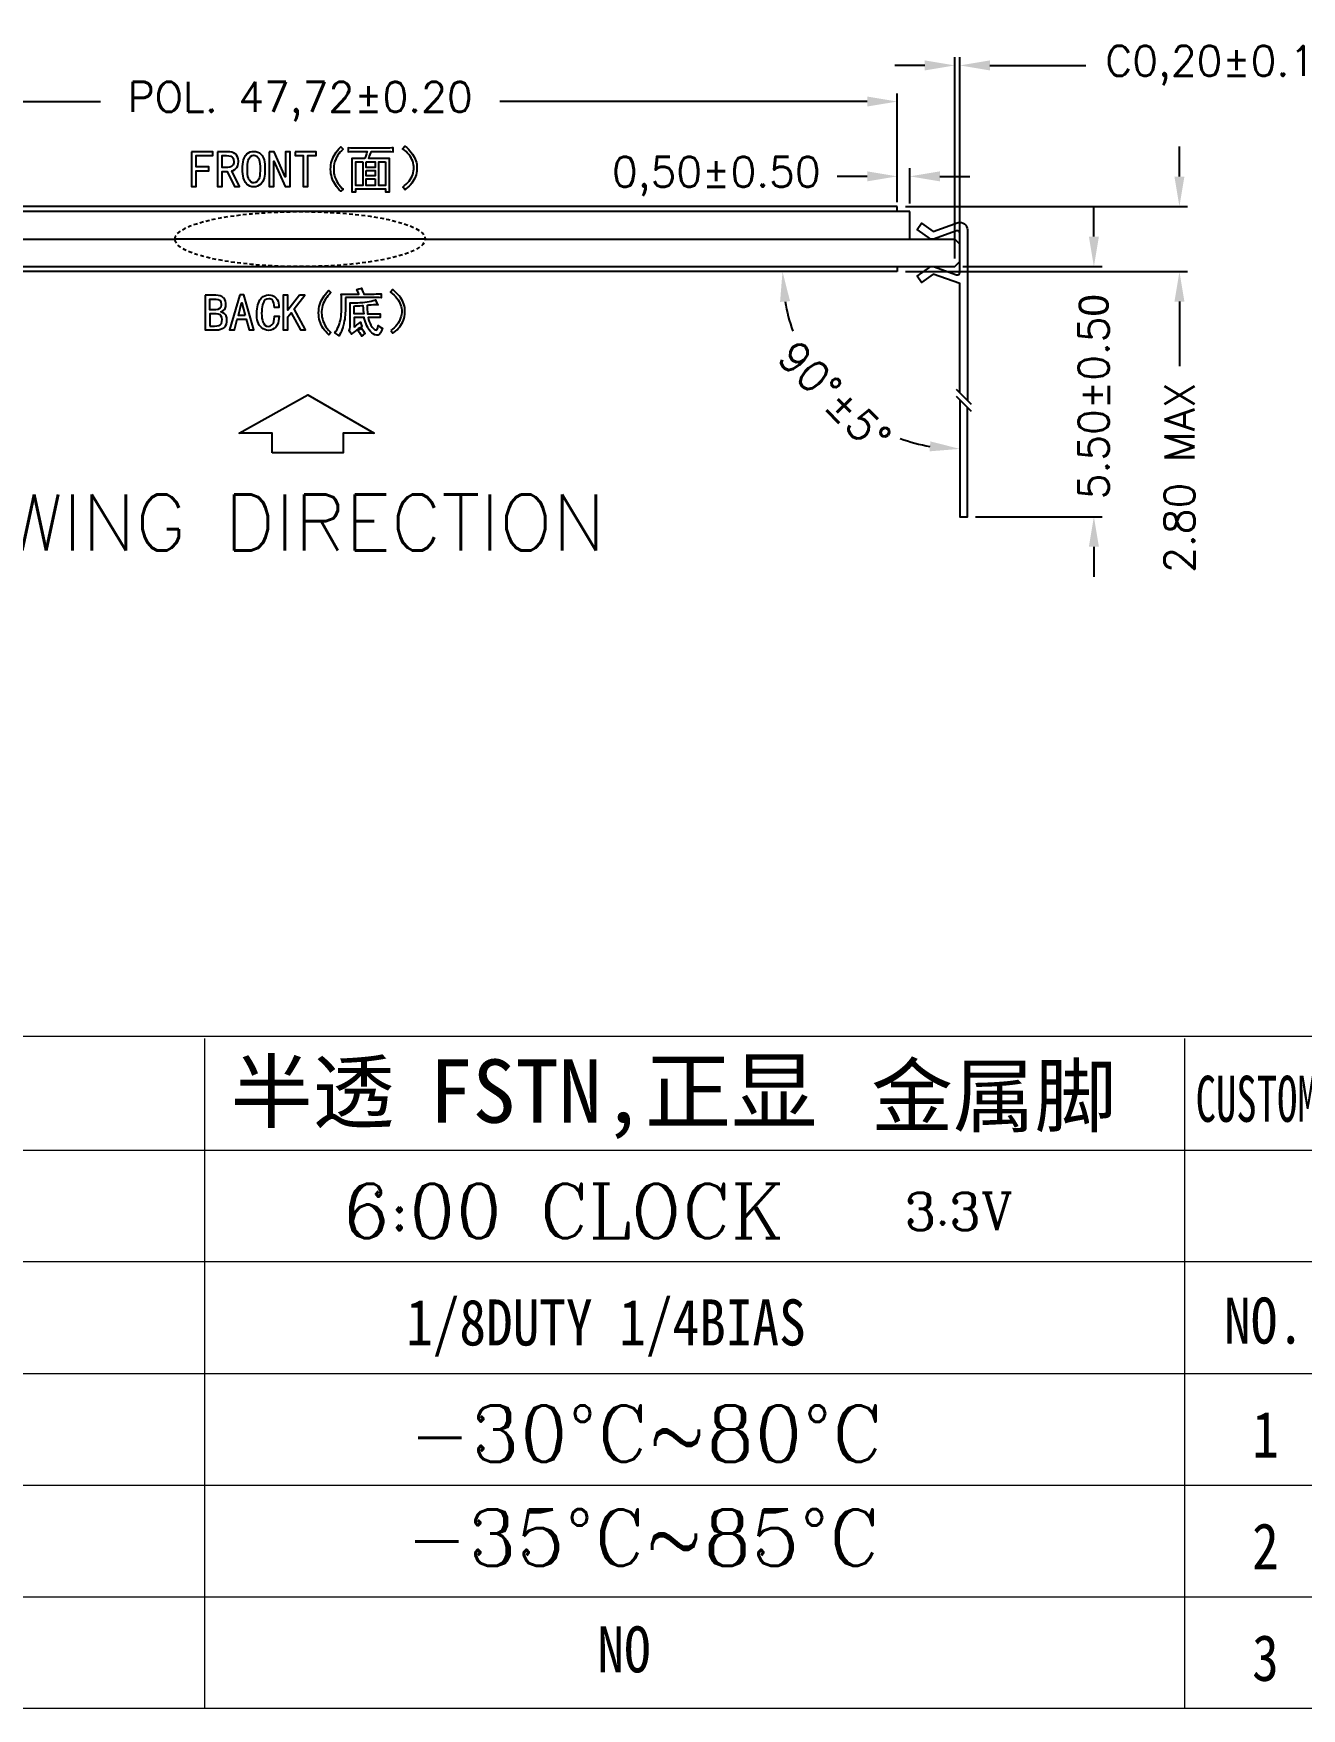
# Model space of a CAD drawing. Header units: millimetres. Extents: x 496 to 1208, y 1378 to 1539.
# Drawn here: x 546.2 to 596.9, y 1379.5 to 1446.5 of the extents above; entities that cross this region are included whole.
import ezdxf

# ---------------------------------------------------------------- set-up
doc = ezdxf.new("R2010")
doc.units = ezdxf.units.MM
doc.header["$LTSCALE"] = 3
doc.linetypes.add('HIDDEN', pattern=[0.375, 0.25, -0.125])
for name, color, linetype in [('1', 7, 'Continuous'), ('DIM', 4, 'Continuous'), ('SPEC', 2, 'Continuous'), ('TITLE', 7, 'Continuous')]:
    doc.layers.add(name, color=color, linetype=linetype)
doc.styles.add('ROMANC', font='ROMANC.SHX')
doc.styles.add('romans', font='romans.shx')
doc.styles.add('style1', font='simhei.ttf')
doc.styles.add('样式 3', font='romanc.shx')
doc.dimstyles.new('LCDDIM', dxfattribs={"dimtxt": 1.3, "dimasz": 1.04, "dimexe": 0.325, "dimexo": 0.325, "dimgap": 0.26, "dimtad": 0, "dimzin": 0, "dimtxsty": 'Standard', "dimcen": 2.5, "dimadec": 0, "dimazin": 0, "dimtfac": 1, "dimtofl": 0, "dimtmove": 0, "dimatfit": 0, "dimfxl": 1, "dimarcsym": 0})

# ---------------------------------------------------------------- blocks, each defined once
blk = doc.blocks.new('*D154')
at = {"layer": 'Defpoints', "color": 0}
for p in [(583.042, 1437.179), (583.542, 1427.179), (588.597, 1427.179)]:
    blk.add_point(p, dxfattribs=at)
at = {"layer": 'DIM', "color": 0, "lineweight": -2}
for p, q in [((588.597, 1438.379), (588.597, 1439.579)), ((583.367, 1437.179), (588.922, 1437.179)), ((583.867, 1427.179), (588.922, 1427.179)), ((588.597, 1425.979), (588.597, 1424.779))]:
    blk.add_line(p, q, dxfattribs=at)
at = {"layer": 'DIM', "color": 0}
for points in [[(588.397, 1438.379), (588.797, 1438.379), (588.597, 1437.179)], [(588.397, 1425.979), (588.797, 1425.979), (588.597, 1427.179)]]:
    blk.add_solid(points, dxfattribs=at)
at = {"layer": 'DIM', "color": 0, "insert": (588.597, 1431.979), "char_height": 1.2, "attachment_point": 5, "rotation": 90, "style": 'romans'}
blk.add_mtext('{\\Fromans.shx|c1;5.50%%p0.5\\f??|b0|i0|c0|p54;0}', dxfattribs=at)
blk = doc.blocks.new('*D156')
at = {"layer": 'Defpoints', "color": 0}
for p in [(580.742, 1439.579), (592.015, 1439.579), (580.742, 1436.979)]:
    blk.add_point(p, dxfattribs=at)
at = {"layer": 'DIM', "color": 0, "lineweight": -2}
for p, q in [((592.015, 1440.779), (592.015, 1441.979)), ((581.067, 1439.579), (592.34, 1439.579)), ((581.067, 1436.979), (592.34, 1436.979)), ((592.015, 1435.779), (592.015, 1433.205))]:
    blk.add_line(p, q, dxfattribs=at)
at = {"layer": 'DIM', "color": 0}
for points in [[(591.815, 1440.779), (592.215, 1440.779), (592.015, 1439.579)], [(591.815, 1435.779), (592.215, 1435.779), (592.015, 1436.979)]]:
    blk.add_solid(points, dxfattribs=at)
at = {"layer": 'DIM', "color": 0, "insert": (592.015, 1428.745), "char_height": 1.2, "attachment_point": 5, "rotation": 90, "style": 'romans'}
blk.add_mtext('2.80 MAX', dxfattribs=at)
blk = doc.blocks.new('*D157')
at = {"layer": 'Defpoints', "color": 0}
for p in [(583.242, 1445.22), (583.042, 1437.179), (583.242, 1437.379)]:
    blk.add_point(p, dxfattribs=at)
at = {"layer": 'DIM', "color": 0, "lineweight": -2}
for p, q in [((583.042, 1437.504), (583.042, 1445.545)), ((583.242, 1437.704), (583.242, 1445.545)), ((581.842, 1445.22), (580.642, 1445.22)), ((584.442, 1445.22), (588.272, 1445.22))]:
    blk.add_line(p, q, dxfattribs=at)
at = {"layer": 'DIM', "color": 0}
for points in [[(581.842, 1445.42), (581.842, 1445.02), (583.042, 1445.22)], [(584.442, 1445.42), (584.442, 1445.02), (583.242, 1445.22)]]:
    blk.add_solid(points, dxfattribs=at)
at = {"layer": 'DIM', "color": 0, "insert": (596.432, 1445.22), "char_height": 1.2, "attachment_point": 5, "style": 'romans'}
blk.add_mtext('{\\Ftxt.shx|c1;C0,20%%P0.10*45%%D*2}', dxfattribs=at)
blk = doc.blocks.new('*D160')
at = {"layer": 'Defpoints', "color": 0}
for p in [(533.022, 1436.979), (580.742, 1436.979), (583.242, 1436.502), (577.105, 1433.436), (583.242, 1432.132)]:
    blk.add_point(p, dxfattribs=at)
at = {"layer": 'DIM', "color": 0, "lineweight": -2}
blk.add_line((583.242, 1431.807), (583.242, 1429.567), dxfattribs=at)
for start, end in [(189.71365, 199.67416), (250.32584, 260.28635)]:
    blk.add_arc((583.242, 1436.979), 7.087, start, end, dxfattribs=at)
at = {"layer": 'DIM', "color": 0}
for points in [[(576.058, 1435.766), (576.456, 1435.8), (576.156, 1436.979)], [(582.064, 1430.193), (582.03, 1429.795), (583.242, 1429.892)]]:
    blk.add_solid(points, dxfattribs=at)
at = {"layer": 'DIM', "color": 0, "insert": (578.231, 1431.968), "char_height": 1.2, "attachment_point": 5, "rotation": 315, "style": 'romans'}
blk.add_mtext('{\\Fromans.shx|c1;90°%%p5%%d}', dxfattribs=at)
blk = doc.blocks.new('*D161')
at = {"layer": 'Defpoints', "color": 0}
for p in [(533.022, 1436.979), (580.742, 1436.979), (530.522, 1431.849), (533.96, 1431.024), (530.522, 1427.179)]:
    blk.add_point(p, dxfattribs=at)
at = {"layer": 'DIM', "color": 0, "lineweight": -2}
for start, end in [(341.16016, 349.98776), (280.01224, 288.83984)]:
    blk.add_arc((530.522, 1436.979), 6.876, start, end, dxfattribs=at)
at = {"layer": 'DIM', "color": 0}
for points in [[(537.094, 1435.801), (537.493, 1435.766), (537.398, 1436.979)], [(531.735, 1430.009), (531.7, 1430.407), (530.522, 1430.103)]]:
    blk.add_solid(points, dxfattribs=at)
at = {"layer": 'DIM', "color": 0, "insert": (535.384, 1432.117), "char_height": 1.2, "attachment_point": 5, "rotation": 45, "style": 'romans'}
blk.add_mtext('{\\Fromans.shx|c1;90°%%p5%%d}', dxfattribs=at)
blk = doc.blocks.new('*D162')
at = {"layer": 'Defpoints', "color": 0}
for p in [(580.742, 1443.777), (533.022, 1439.436), (580.742, 1439.436)]:
    blk.add_point(p, dxfattribs=at)
at = {"layer": 'DIM', "color": 0, "lineweight": -2}
for p, q in [((533.022, 1439.761), (533.022, 1444.102)), ((534.222, 1443.777), (548.908, 1443.777)), ((579.542, 1443.777), (564.857, 1443.777)), ((580.742, 1439.761), (580.742, 1444.102))]:
    blk.add_line(p, q, dxfattribs=at)
at = {"layer": 'DIM', "color": 0}
for points in [[(534.222, 1443.977), (534.222, 1443.577), (533.022, 1443.777)], [(579.542, 1443.977), (579.542, 1443.577), (580.742, 1443.777)]]:
    blk.add_solid(points, dxfattribs=at)
at = {"layer": 'DIM', "color": 0, "insert": (556.882, 1443.777), "char_height": 1.2, "attachment_point": 5, "style": 'romans'}
blk.add_mtext('POL. 47,72%%P0.20', dxfattribs=at)
blk = doc.blocks.new('*D163')
at = {"layer": 'Defpoints', "color": 0}
for p in [(580.742, 1440.786), (580.742, 1439.579), (581.242, 1439.379)]:
    blk.add_point(p, dxfattribs=at)
at = {"layer": 'DIM', "color": 0, "lineweight": -2}
for p, q in [((580.742, 1439.904), (580.742, 1441.111)), ((581.242, 1439.704), (581.242, 1441.111)), ((579.542, 1440.786), (578.342, 1440.786)), ((582.442, 1440.786), (583.642, 1440.786))]:
    blk.add_line(p, q, dxfattribs=at)
at = {"layer": 'DIM', "color": 0}
for points in [[(579.542, 1440.986), (579.542, 1440.586), (580.742, 1440.786)], [(582.442, 1440.986), (582.442, 1440.586), (581.242, 1440.786)]]:
    blk.add_solid(points, dxfattribs=at)
at = {"layer": 'DIM', "color": 0, "insert": (573.511, 1440.786), "char_height": 1.2, "attachment_point": 5, "style": 'romans'}
blk.add_mtext('0,50%%p0.50', dxfattribs=at)

msp = doc.modelspace()

# ---------------------------------------------------------------- linework, layer by layer
for p, q in [((580.742, 1439.579), (533.022, 1439.579)), ((580.742, 1439.379), (580.742, 1439.579)), ((581.242, 1439.379), (532.522, 1439.379)), ((581.242, 1438.279), (581.242, 1439.379)), ((530.722, 1438.279), (551.882, 1438.279)), ((561.882, 1438.279), (551.882, 1438.279)), ((561.882, 1438.279), (583.042, 1438.279)), ((583.242, 1438.079), (583.042, 1438.279)), ((583.242, 1437.379), (583.242, 1438.079)), ((530.722, 1437.179), (583.042, 1437.179)), ((580.742, 1436.979), (533.022, 1436.979)), ((580.742, 1437.179), (580.742, 1436.979)), ((583.042, 1437.179), (583.242, 1437.379)), ((583.092, 1432.282), (583.692, 1431.682)), ((583.092, 1431.999), (583.692, 1431.399))]:
    msp.add_line(p, q)
for points in [[(552.546, 1441.769), (552.546, 1440.384), (552.732, 1440.384), (552.732, 1441.008), (553.235, 1441.008), (553.235, 1441.162), (552.732, 1441.162), (552.732, 1441.616), (553.396, 1441.616), (553.396, 1441.769)], [(553.575, 1441.769), (553.575, 1440.384), (553.761, 1440.384), (553.761, 1440.984), (553.971, 1440.984), (554.263, 1440.384), (554.457, 1440.384), (554.149, 1441.008), (554.205, 1441.026), (554.274, 1441.065), (554.335, 1441.121), (554.353, 1441.142), (554.388, 1441.206), (554.41, 1441.283), (554.417, 1441.373), (554.416, 1441.403), (554.405, 1441.491), (554.381, 1441.566), (554.345, 1441.629), (554.295, 1441.681), (554.287, 1441.686), (554.223, 1441.723), (554.15, 1441.749), (554.069, 1441.765), (553.979, 1441.769)], [(554.166, 1441.551), (554.187, 1441.526), (554.22, 1441.458), (554.23, 1441.373), (554.227, 1441.321), (554.203, 1441.245), (554.157, 1441.194), (554.14, 1441.181), (554.069, 1441.148), (553.987, 1441.138), (553.761, 1441.138), (553.761, 1441.616), (553.939, 1441.616), (554.032, 1441.609), (554.108, 1441.587)], [(555.42, 1441.512), (555.441, 1441.443), (555.457, 1441.365), (555.469, 1441.278), (555.475, 1441.181), (555.477, 1441.081), (555.475, 1440.976), (555.468, 1440.88), (555.457, 1440.793), (555.44, 1440.715), (555.419, 1440.646), (555.394, 1440.586), (555.364, 1440.538), (555.311, 1440.475), (555.251, 1440.428), (555.183, 1440.394), (555.109, 1440.373), (555.032, 1440.368), (554.95, 1440.374), (554.876, 1440.396), (554.809, 1440.43), (554.749, 1440.479), (554.7, 1440.538), (554.668, 1440.589), (554.641, 1440.648), (554.618, 1440.717), (554.601, 1440.794), (554.589, 1440.881), (554.582, 1440.976), (554.578, 1441.081), (554.582, 1441.185), (554.589, 1441.28), (554.601, 1441.367), (554.618, 1441.445), (554.641, 1441.513), (554.668, 1441.573), (554.7, 1441.624), (554.754, 1441.684), (554.815, 1441.73), (554.884, 1441.762), (554.961, 1441.781), (555.032, 1441.786), (555.115, 1441.779), (555.19, 1441.758), (555.258, 1441.724), (555.318, 1441.676), (555.364, 1441.624), (555.394, 1441.572)], [(555.211, 1441.526), (555.226, 1441.5), (555.246, 1441.446), (555.263, 1441.376), (555.274, 1441.293), (555.281, 1441.194), (555.284, 1441.081), (555.282, 1441.007), (555.277, 1440.903), (555.267, 1440.813), (555.253, 1440.739), (555.234, 1440.68), (555.211, 1440.635), (555.166, 1440.579), (555.103, 1440.536), (555.032, 1440.521), (554.974, 1440.531), (554.91, 1440.569), (554.854, 1440.635), (554.836, 1440.664), (554.813, 1440.718), (554.795, 1440.787), (554.783, 1440.87), (554.775, 1440.969), (554.773, 1441.081), (554.774, 1441.159), (554.78, 1441.262), (554.791, 1441.35), (554.807, 1441.424), (554.828, 1441.482), (554.854, 1441.526), (554.896, 1441.576), (554.96, 1441.618), (555.032, 1441.632), (555.086, 1441.625), (555.153, 1441.59)], [(555.64, 1441.769), (555.64, 1440.384), (555.826, 1440.384), (555.826, 1441.389), (555.834, 1441.389), (556.279, 1440.384), (556.482, 1440.384), (556.482, 1441.769), (556.296, 1441.769), (556.296, 1440.764), (556.287, 1440.764), (555.842, 1441.769)], [(556.684, 1441.769), (556.684, 1441.616), (557.008, 1441.616), (557.008, 1440.384), (557.194, 1440.384), (557.194, 1441.616), (557.518, 1441.616), (557.518, 1441.769)], [(558.342, 1441.552), (558.32, 1441.511), (558.289, 1441.439), (558.262, 1441.364), (558.243, 1441.287), (558.231, 1441.205), (558.224, 1441.121), (558.223, 1441.073), (558.226, 1440.986), (558.235, 1440.903), (558.252, 1440.823), (558.275, 1440.748), (558.304, 1440.676), (558.32, 1440.643), (558.354, 1440.575), (558.395, 1440.509), (558.442, 1440.443), (558.495, 1440.38), (558.554, 1440.318), (558.596, 1440.278), (558.506, 1440.189), (558.444, 1440.252), (558.387, 1440.316), (558.335, 1440.381), (558.289, 1440.446), (558.249, 1440.513), (558.213, 1440.58), (558.206, 1440.594), (558.175, 1440.665), (558.148, 1440.739), (558.129, 1440.817), (558.114, 1440.897), (558.105, 1440.98), (558.101, 1441.066), (558.101, 1441.073), (558.104, 1441.159), (558.113, 1441.242), (558.127, 1441.323), (558.147, 1441.401), (558.173, 1441.474), (558.204, 1441.545), (558.206, 1441.551), (558.24, 1441.617), (558.279, 1441.684), (558.323, 1441.75), (558.373, 1441.816), (558.428, 1441.881), (558.488, 1441.946), (558.506, 1441.964), (558.596, 1441.875), (558.532, 1441.811), (558.475, 1441.747), (558.425, 1441.683), (558.38, 1441.617)], [(559.47, 1441.502), (558.944, 1441.502), (558.946, 1441.45), (558.949, 1441.368), (558.951, 1441.286), (558.952, 1441.203), (558.952, 1440.481), (558.951, 1440.403), (558.95, 1440.312), (558.947, 1440.236), (558.944, 1440.173), (559.105, 1440.173), (559.105, 1440.286), (560.296, 1440.286), (560.296, 1440.173), (560.458, 1440.173), (560.455, 1440.236), (560.452, 1440.315), (560.451, 1440.4), (560.45, 1440.489), (560.45, 1441.186), (560.45, 1441.257), (560.451, 1441.341), (560.454, 1441.422), (560.458, 1441.502), (559.624, 1441.502), (559.647, 1441.566), (559.681, 1441.656), (559.708, 1441.727), (559.729, 1441.778), (560.377, 1441.778), (560.43, 1441.777), (560.512, 1441.775), (560.595, 1441.769), (560.595, 1441.924), (560.546, 1441.921), (560.464, 1441.917), (560.377, 1441.916), (559.049, 1441.916), (558.973, 1441.917), (558.892, 1441.919), (558.806, 1441.924), (558.806, 1441.769), (558.885, 1441.774), (558.967, 1441.777), (559.049, 1441.778), (559.559, 1441.778), (559.552, 1441.749), (559.534, 1441.682), (559.506, 1441.6)], [(561.453, 1441.543), (561.485, 1441.476), (561.51, 1441.408), (561.529, 1441.34), (561.543, 1441.271), (561.55, 1441.201), (561.551, 1441.154), (561.551, 1441.075), (561.544, 1440.997), (561.533, 1440.922), (561.516, 1440.848), (561.493, 1440.777), (561.464, 1440.708), (561.43, 1440.641), (561.391, 1440.576), (561.346, 1440.513), (561.295, 1440.452), (561.239, 1440.392), (561.177, 1440.336), (561.109, 1440.281), (561.073, 1440.254), (560.984, 1440.359), (561.057, 1440.416), (561.123, 1440.475), (561.182, 1440.535), (561.235, 1440.597), (561.281, 1440.661), (561.32, 1440.726), (561.354, 1440.793), (561.381, 1440.862), (561.4, 1440.933), (561.414, 1441.006), (561.421, 1441.08), (561.422, 1441.105), (561.421, 1441.179), (561.414, 1441.251), (561.4, 1441.322), (561.379, 1441.392), (561.351, 1441.459), (561.317, 1441.526), (561.277, 1441.591), (561.229, 1441.655), (561.175, 1441.716), (561.115, 1441.777), (561.047, 1441.836), (560.976, 1441.891), (561.066, 1441.997), (561.139, 1441.934), (561.206, 1441.87), (561.268, 1441.806), (561.324, 1441.741), (561.373, 1441.676), (561.416, 1441.61)], [(559.381, 1441.373), (559.381, 1440.416), (559.105, 1440.416), (559.105, 1441.373)], [(559.518, 1441.373), (559.883, 1441.373), (559.883, 1441.146), (559.518, 1441.146)], [(559.518, 1441.024), (559.883, 1441.024), (559.883, 1440.806), (559.518, 1440.806)], [(560.296, 1441.373), (560.296, 1440.416), (560.021, 1440.416), (560.021, 1441.373)], [(559.883, 1440.684), (559.883, 1440.416), (559.518, 1440.416), (559.518, 1440.684)], [(557.86, 1435.815), (557.839, 1435.774), (557.807, 1435.702), (557.781, 1435.628), (557.762, 1435.55), (557.749, 1435.469), (557.742, 1435.385), (557.741, 1435.336), (557.745, 1435.249), (557.754, 1435.166), (557.771, 1435.087), (557.794, 1435.011), (557.823, 1434.939), (557.839, 1434.906), (557.874, 1434.838), (557.914, 1434.772), (557.961, 1434.707), (558.014, 1434.643), (558.073, 1434.581), (558.114, 1434.542), (558.025, 1434.453), (557.962, 1434.516), (557.905, 1434.579), (557.854, 1434.644), (557.808, 1434.71), (557.768, 1434.776), (557.732, 1434.844), (557.726, 1434.858), (557.693, 1434.929), (557.667, 1435.003), (557.647, 1435.079), (557.632, 1435.16), (557.624, 1435.243), (557.62, 1435.33), (557.62, 1435.336), (557.623, 1435.423), (557.631, 1435.506), (557.646, 1435.587), (557.665, 1435.664), (557.692, 1435.738), (557.722, 1435.809), (557.726, 1435.815), (557.759, 1435.881), (557.798, 1435.948), (557.842, 1436.013), (557.892, 1436.079), (557.946, 1436.145), (558.007, 1436.209), (558.025, 1436.228), (558.114, 1436.138), (558.051, 1436.075), (557.994, 1436.011), (557.943, 1435.946), (557.898, 1435.881)], [(558.697, 1435.944), (558.697, 1435.831), (558.696, 1435.726), (558.695, 1435.629), (558.694, 1435.542), (558.692, 1435.461), (558.69, 1435.389), (558.686, 1435.325), (558.683, 1435.269), (558.681, 1435.239), (558.673, 1435.157), (558.662, 1435.076), (558.648, 1434.996), (558.631, 1434.915), (558.611, 1434.836), (558.608, 1434.825), (558.585, 1434.749), (558.559, 1434.673), (558.529, 1434.597), (558.495, 1434.522), (558.457, 1434.447), (558.438, 1434.412), (558.385, 1434.457), (558.315, 1434.506), (558.268, 1434.533), (558.314, 1434.6), (558.356, 1434.669), (558.393, 1434.741), (558.425, 1434.817), (558.453, 1434.895), (558.454, 1434.898), (558.473, 1434.962), (558.489, 1435.032), (558.504, 1435.108), (558.516, 1435.19), (558.526, 1435.279), (558.533, 1435.374), (558.535, 1435.417), (558.537, 1435.496), (558.538, 1435.575), (558.538, 1435.656), (558.537, 1435.737), (558.536, 1435.819), (558.534, 1435.903), (558.531, 1435.987), (558.527, 1436.073), (558.527, 1436.081), (559.232, 1436.081), (559.198, 1436.154), (559.162, 1436.229), (559.142, 1436.268), (559.224, 1436.289), (559.302, 1436.309), (559.329, 1436.316), (559.361, 1436.24), (559.394, 1436.165), (559.429, 1436.092), (559.434, 1436.081), (559.75, 1436.081), (559.836, 1436.082), (559.919, 1436.084), (560.001, 1436.085), (560.08, 1436.089), (560.114, 1436.09), (560.114, 1435.936), (560.037, 1435.939), (559.957, 1435.941), (559.873, 1435.943), (559.789, 1435.944), (559.75, 1435.944)], [(560.503, 1434.623), (560.592, 1434.518), (560.628, 1434.544), (560.696, 1434.599), (560.757, 1434.656), (560.814, 1434.715), (560.865, 1434.776), (560.91, 1434.839), (560.95, 1434.905), (560.984, 1434.971), (561.012, 1435.041), (561.034, 1435.112), (561.052, 1435.185), (561.064, 1435.261), (561.069, 1435.337), (561.07, 1435.417), (561.069, 1435.464), (561.061, 1435.534), (561.048, 1435.603), (561.029, 1435.671), (561.004, 1435.739), (560.973, 1435.807), (560.935, 1435.873), (560.892, 1435.939), (560.842, 1436.005), (560.787, 1436.07), (560.725, 1436.134), (560.658, 1436.197), (560.584, 1436.26), (560.495, 1436.155), (560.566, 1436.1), (560.633, 1436.04), (560.694, 1435.98), (560.748, 1435.918), (560.795, 1435.854), (560.836, 1435.789), (560.87, 1435.723), (560.898, 1435.655), (560.918, 1435.586), (560.932, 1435.515), (560.94, 1435.443), (560.94, 1435.368), (560.94, 1435.343), (560.932, 1435.269), (560.919, 1435.197), (560.899, 1435.125), (560.872, 1435.057), (560.839, 1434.989), (560.799, 1434.924), (560.754, 1434.86), (560.701, 1434.799), (560.641, 1434.738), (560.575, 1434.68)], [(553.094, 1436.033), (553.094, 1434.647), (553.498, 1434.647), (553.528, 1434.647), (553.615, 1434.655), (553.695, 1434.673), (553.766, 1434.7), (553.83, 1434.736), (553.862, 1434.762), (553.905, 1434.816), (553.936, 1434.884), (553.954, 1434.965), (553.96, 1435.06), (553.953, 1435.133), (553.929, 1435.208), (553.887, 1435.271), (553.852, 1435.299), (553.783, 1435.341), (553.708, 1435.368), (553.72, 1435.373), (553.788, 1435.409), (553.855, 1435.466), (553.887, 1435.511), (553.911, 1435.584), (553.919, 1435.676), (553.917, 1435.713), (553.902, 1435.792), (553.871, 1435.863), (553.822, 1435.928), (553.813, 1435.937), (553.755, 1435.978), (553.686, 1436.009), (553.606, 1436.027), (553.515, 1436.033)], [(553.676, 1435.831), (553.683, 1435.824), (553.72, 1435.763), (553.733, 1435.676), (553.731, 1435.639), (553.711, 1435.56), (553.668, 1435.506), (553.663, 1435.501), (553.594, 1435.462), (553.515, 1435.45), (553.279, 1435.45), (553.279, 1435.879), (553.522, 1435.879), (553.526, 1435.879), (553.607, 1435.867)], [(554.47, 1436.05), (554.065, 1434.647), (554.259, 1434.647), (554.372, 1435.077), (554.729, 1435.077), (554.843, 1434.647), (555.036, 1434.647), (554.632, 1436.05)], [(554.688, 1435.231), (554.414, 1435.231), (554.543, 1435.725), (554.559, 1435.725)], [(555.49, 1435.846), (555.437, 1435.784), (555.426, 1435.766), (555.4, 1435.713), (555.379, 1435.648), (555.363, 1435.573), (555.352, 1435.487), (555.346, 1435.39), (555.344, 1435.312), (555.347, 1435.206), (555.357, 1435.113), (555.372, 1435.034), (555.393, 1434.968), (555.42, 1434.915), (555.426, 1434.906), (555.478, 1434.84), (555.541, 1434.8), (555.614, 1434.785), (555.62, 1434.785), (555.691, 1434.8), (555.757, 1434.846), (555.782, 1434.874), (555.812, 1434.922), (555.835, 1434.988), (555.848, 1435.072), (555.855, 1435.174), (555.855, 1435.198), (556.041, 1435.198), (556.034, 1435.098), (556.022, 1435.007), (556.002, 1434.928), (555.976, 1434.859), (555.943, 1434.8), (555.912, 1434.761), (555.85, 1434.705), (555.782, 1434.666), (555.709, 1434.64), (555.63, 1434.631), (555.62, 1434.631), (555.541, 1434.638), (555.468, 1434.659), (555.4, 1434.694), (555.336, 1434.743), (555.288, 1434.793), (555.249, 1434.844), (555.218, 1434.904), (555.192, 1434.973), (555.172, 1435.05), (555.158, 1435.136), (555.151, 1435.231), (555.15, 1435.296), (555.153, 1435.396), (555.161, 1435.489), (555.173, 1435.574), (555.191, 1435.652), (555.214, 1435.724), (555.242, 1435.788), (555.275, 1435.845), (555.288, 1435.863), (555.341, 1435.929), (555.401, 1435.98), (555.467, 1436.017), (555.539, 1436.04), (555.617, 1436.049), (555.628, 1436.05), (555.709, 1436.042), (555.784, 1436.02), (555.852, 1435.984), (555.915, 1435.933), (555.928, 1435.92), (555.968, 1435.861), (555.999, 1435.793), (556.019, 1435.718), (556.031, 1435.634), (556.033, 1435.542), (556.033, 1435.538), (555.855, 1435.538), (555.85, 1435.636), (555.835, 1435.717), (555.811, 1435.783), (555.798, 1435.806), (555.745, 1435.862), (555.675, 1435.891), (555.628, 1435.895), (555.553, 1435.883)], [(556.851, 1436.033), (556.389, 1435.433), (556.389, 1436.033), (556.203, 1436.033), (556.203, 1434.647), (556.389, 1434.647), (556.389, 1435.166), (556.519, 1435.336), (556.891, 1434.647), (557.102, 1434.647), (556.64, 1435.49), (557.07, 1436.033)], [(560.128, 1434.611), (560.088, 1434.529), (560.049, 1434.473), (560.012, 1434.446), (560.009, 1434.445), (559.945, 1434.436), (559.87, 1434.457), (559.806, 1434.493), (559.749, 1434.534), (559.695, 1434.588), (559.644, 1434.654), (559.595, 1434.731), (559.588, 1434.745), (559.551, 1434.814), (559.517, 1434.886), (559.49, 1434.962), (559.466, 1435.041), (559.447, 1435.124), (559.442, 1435.15), (559.037, 1435.15), (559.037, 1434.768), (559.092, 1434.802), (559.154, 1434.846), (559.225, 1434.899), (559.297, 1434.955), (559.319, 1434.871), (559.342, 1434.796), (559.345, 1434.785), (559.271, 1434.736), (559.202, 1434.689), (559.139, 1434.643), (559.102, 1434.615), (559.024, 1434.556), (558.966, 1434.505), (558.94, 1434.477), (558.881, 1434.563), (558.839, 1434.623), (558.826, 1434.639), (558.868, 1434.697), (558.884, 1434.776), (558.883, 1434.81), (558.883, 1435.409), (558.883, 1435.491), (558.881, 1435.573), (558.879, 1435.655), (558.876, 1435.733), (558.948, 1435.732), (559.023, 1435.732), (559.103, 1435.733), (559.186, 1435.736), (559.273, 1435.741), (559.364, 1435.747), (559.385, 1435.75), (559.473, 1435.758), (559.558, 1435.77), (559.64, 1435.783), (559.719, 1435.8), (559.796, 1435.818), (559.87, 1435.838), (559.896, 1435.846), (559.925, 1435.768), (559.965, 1435.698), (560.001, 1435.652), (559.952, 1435.652), (559.888, 1435.649), (559.809, 1435.645), (559.716, 1435.639), (559.608, 1435.632), (559.555, 1435.628), (559.557, 1435.54), (559.561, 1435.456), (559.568, 1435.376), (559.578, 1435.299), (559.58, 1435.288), (559.806, 1435.288), (559.892, 1435.288), (559.974, 1435.29), (560.054, 1435.294), (560.082, 1435.296), (560.082, 1435.141), (560.005, 1435.146), (559.923, 1435.148), (559.838, 1435.15), (559.815, 1435.15), (559.596, 1435.15), (559.618, 1435.061), (559.644, 1434.981), (559.674, 1434.909), (559.708, 1434.844), (559.71, 1434.842), (559.756, 1434.761), (559.807, 1434.7), (559.855, 1434.663), (559.927, 1434.635), (559.961, 1434.663), (559.982, 1434.73), (560, 1434.821), (560.001, 1434.825), (560.067, 1434.769), (560.136, 1434.732), (560.171, 1434.72)], [(559.415, 1435.352), (559.426, 1435.288), (559.037, 1435.288), (559.037, 1435.603), (559.079, 1435.606), (559.186, 1435.612), (559.274, 1435.616), (559.343, 1435.619), (559.393, 1435.62), (559.394, 1435.612), (559.399, 1435.515), (559.406, 1435.428)], [(553.279, 1434.801), (553.465, 1434.801), (553.557, 1434.808), (553.634, 1434.828), (553.693, 1434.858), (553.735, 1434.909), (553.759, 1434.984), (553.765, 1435.06), (553.754, 1435.147), (553.72, 1435.213), (553.685, 1435.247), (553.61, 1435.278), (553.531, 1435.294), (553.49, 1435.296), (553.279, 1435.296)], [(559.259, 1434.665), (559.199, 1434.615), (559.202, 1434.61), (559.249, 1434.545), (559.293, 1434.476), (559.337, 1434.404), (559.346, 1434.409), (559.414, 1434.452), (559.483, 1434.501), (559.471, 1434.519), (559.425, 1434.588), (559.377, 1434.654), (559.329, 1434.72), (559.326, 1434.718)]]:
    msp.add_lwpolyline(points, close=True)
msp.add_lwpolyline([(583.242, 1432.132), (583.242, 1436.502), (582.173, 1436.872), (581.705, 1436.542), (581.542, 1436.793), (582.081, 1437.179), (582.188, 1437.179), (583.112, 1436.85, 0.507619), (583.242, 1436.946), (583.242, 1436.946), (583.242, 1438.512, 0.507619), (583.112, 1438.608), (582.188, 1438.279), (582.081, 1438.279), (581.542, 1438.665), (581.705, 1438.916), (582.173, 1438.586), (583.174, 1438.94, -0.483497), (583.542, 1438.648), (583.542, 1431.832)], format="xyb")
msp.add_lwpolyline([(583.242, 1431.849), (583.242, 1427.179), (583.542, 1427.179), (583.542, 1431.549)])
at = {"linetype": 'HIDDEN', "ltscale": 0.2}
msp.add_ellipse((556.882, 1438.279), major_axis=(-5, 0), ratio=0.22, dxfattribs=at)
at = {"layer": '1', "lineweight": 20}
msp.add_line((524.1, 1406.425), (724.891, 1406.425), dxfattribs=at)
msp.add_lwpolyline([(495.567, 1539.352), (724.891, 1539.352), (724.891, 1379.544), (495.567, 1379.544)], close=True, dxfattribs=at)
at = {"layer": '1', "color": 0, "lineweight": 20}
for points in [[(553.062, 1406.325), (553.062, 1379.544)], [(524.199, 1388.471), (724.891, 1388.471)]]:
    msp.add_lwpolyline(points, dxfattribs=at)
at = {"layer": '1', "color": 7, "lineweight": 20}
for points in [[(592.212, 1406.325), (592.212, 1379.544)], [(524.199, 1401.862), (642.429, 1401.862)], [(524.199, 1392.935), (724.891, 1392.935)], [(524.199, 1384.008), (724.891, 1384.008)]]:
    msp.add_lwpolyline(points, dxfattribs=at)
at = {"layer": '1', "lineweight": 20}
msp.add_lwpolyline([(658.046, 1397.398), (724.891, 1397.398), (524.199, 1397.398)], dxfattribs=at)
at = {"layer": 'SPEC'}
msp.add_lwpolyline([(555.765, 1429.738), (555.765, 1430.515), (554.449, 1430.515), (557.187, 1432.052), (559.841, 1430.515), (558.601, 1430.515), (558.601, 1429.738)], close=True, dxfattribs=at)

# ---------------------------------------------------------------- texts
at = {"color": 0, "lineweight": 20, "width": 0.85}
for s, height, p in [(' 1/8DUTY 1/4BIAS ', 1.84098, (560.052, 1394.055)), ('NO', 1.841, (568.762, 1380.988))]:
    msp.add_text(s, height=height, dxfattribs=at).set_placement(p)
at = {"layer": '1', "color": 7, "lineweight": 20}
for s, height, width, p in [('CUSTOMER CODE', 1.84098, 0.65, (592.661, 1402.995)), ('NO.', 1.841, 0.85, (593.801, 1394.129)), ('1', 1.841, 0.85, (594.919, 1389.575)), ('2', 1.841, 0.85, (594.919, 1385.112)), ('3', 1.841, 0.85, (594.919, 1380.648))]:
    msp.add_text(s, height=height, dxfattribs=dict(at, width=width)).set_placement(p)
at = {"layer": 'SPEC', "style": 'romans'}
msp.add_text('VIEWING DIRECTION', height=2.24784, dxfattribs=at).set_placement((540.761, 1425.825))
at = {"layer": 'SPEC', "color": 0, "lineweight": -3}
for s, height, style, p in [('半透', 2.3969, 'style1', (554.107, 1402.999)), ('FSTN,正显', 2.5303, 'style1', (562.049, 1402.958)), ('金属脚', 2.3969, 'style1', (579.696, 1402.838)), ('6:00 CLOCK', 2.1748, 'ROMANC', (558.615, 1398.344))]:
    msp.add_text(s, height=height, dxfattribs=dict(at, style=style)).set_placement(p)
at = {"layer": 'TITLE', "color": 0, "style": '样式 3'}
for tag, p, s, height in [('3.3V', (581.027, 1398.669), '9.0V', 1.4857), ('-30%%DC~80%%DC', (561.206, 1389.401), '-30%%DC~80%%DC', 2.2561), ('-35%%DC~85%%DC', (561.086, 1385.248), '-30%%DC80%%DC', 2.2561)]:
    msp.add_attdef(tag, p, s, height=height, dxfattribs=at)

# ---------------------------------------------------------------- dimensions: what is measured, and where the dimension line sits
at = {"layer": 'DIM'}
for base, p1, p2, text, picture, middle in [((580.742, 1443.777), (533.022, 1439.436), (580.742, 1439.436), 'POL. <>%%P0.20', '*D162', (556.882, 1443.777)), ((583.242, 1445.22), (583.042, 1437.179), (583.242, 1437.379), '{\\Ftxt.shx|c1;C<>%%P0.10*45%%D*2}', '*D157', (596.432, 1445.22))]:
    dim = msp.add_linear_dim(base=base, p1=p1, p2=p2, text=text, dimstyle='LCDDIM', override={"dimtxt": 1.2, "dimasz": 1.2, "dimtxsty": 'romans'}, dxfattribs=at)
    dim.commit()
    dim.dimension.update_dxf_attribs({"geometry": picture, "text_midpoint": middle, "dimtype": 160})
dim = msp.add_linear_dim(base=(580.742, 1440.786), p1=(581.242, 1439.379), p2=(580.742, 1439.579), angle=180, text='<>%%p0.50', dimstyle='LCDDIM', override={"dimtxt": 1.2, "dimasz": 1.2, "dimtxsty": 'romans'}, dxfattribs=at)
dim.commit()
dim.dimension.update_dxf_attribs({"geometry": '*D163', "text_midpoint": (573.511, 1440.786)})
for base, p1, p2, text, picture, middle in [((592.015, 1439.579), (580.742, 1436.979), (580.742, 1439.579), '2.80 MAX', '*D156', (592.015, 1428.745)), ((588.597, 1427.179), (583.042, 1437.179), (583.542, 1427.179), '{\\Fromans.shx|c1;5.50%%p0.5\\f??|b0|i0|c0|p54;0}', '*D154', (588.597, 1431.979))]:
    dim = msp.add_linear_dim(base=base, p1=p1, p2=p2, angle=90, text=text, dimstyle='LCDDIM', override={"dimtxt": 1.2, "dimasz": 1.2, "dimtxsty": 'romans'}, dxfattribs=at)
    dim.commit()
    dim.dimension.update_dxf_attribs({"geometry": picture, "text_midpoint": middle, "dimtype": 160})
for base, line1, line2, picture, middle in [((533.96, 1431.024), ((580.742, 1436.979), (533.022, 1436.979)), ((530.522, 1431.849), (530.522, 1427.179)), '*D161', (535.384, 1432.117)), ((577.105, 1433.436), ((583.242, 1432.132), (583.242, 1436.502)), ((580.742, 1436.979), (533.022, 1436.979)), '*D160', (578.231, 1431.968))]:
    dim = msp.add_angular_dim_2l(base=base, line1=line1, line2=line2, text='{\\Fromans.shx|c1;<>%%p5%%d}', dimstyle='LCDDIM', override={"dimtxt": 1.2, "dimasz": 1.2, "dimtxsty": 'romans'}, dxfattribs=at)
    dim.commit()
    dim.dimension.update_dxf_attribs({"geometry": picture, "text_midpoint": middle})

doc.saveas('drawing.dxf')
